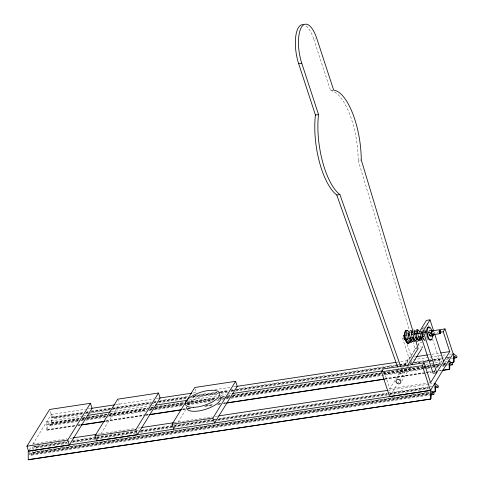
<?xml version="1.0" encoding="UTF-8"?>
<svg xmlns="http://www.w3.org/2000/svg" width="484" height="484" viewBox="0 0 484 484"><rect width="100%" height="100%" fill="white"/><g stroke="black" fill="none" stroke-linecap="round" stroke-linejoin="round"><path stroke-width="0.36" stroke-dasharray="2.42 1.81" d="M421.189 333.682L421.286 332.224M422.121 332.224L422.617 336.67M422.236 337.753L422.665 335.642L422.229 332.569M422.889 338.77L423.518 335.678L423.325 334.335M426.247 337.602L426.489 336.386M28.229 451.161L31.847 453.98L31.714 455.154L29.04 453.696M33.323 450.592L33.456 446.55L71.154 440.839M35.223 446.036L36.258 446.841L36.125 448.009L33.771 446.49M82.703 416.143L46.821 421.564L46.827 430.028L47.371 430.137L47.505 429.496L47.632 424.093L79.352 419.289M46.821 421.564L50.433 424.383L50.306 425.557L47.952 424.032M50.306 411.588L51.231 414.419L51.467 423.058L51.915 422.351L52.042 416.954L83.762 412.144M32.845 444.185L51.231 414.419L54.849 417.244L54.716 418.412L52.363 416.887M29.324 449.89L31.279 446.72M97.393 439.605L99.353 436.435M100.914 433.906L119.3 404.14L117.679 399.179M174.107 428.546L176.454 424.746M178.021 422.217L185.844 409.549M188.578 405.114L194.447 395.616M384.205 371.785L389.759 388.785L402.277 368.524M402.67 367.888L404.231 365.353M404.624 364.724L408.926 357.755L411.152 357.422M397.89 367.773L399.905 373.46L402.234 369.691M404.557 365.922L415.03 348.97L413.07 342.466M397.406 378.355L402.882 369.492M404.449 366.957L417.746 345.425M418.14 344.789L418.92 343.525M399.905 373.46L402.997 372.995L406.1 367.967M406.487 367.344L407.262 366.086M390.394 395.337L397.043 384.574M397.437 383.939L399.004 381.404M399.391 380.775L406.826 368.741M407.213 368.106L408.387 366.206M410.734 362.407L412.301 359.872L446.732 354.669M401.75 381.035L410.353 367.102M422.09 348.099L422.871 346.834M433.876 372.021L435.806 368.905M436.187 368.282L440.041 362.044L442.188 361.717M422.502 328.824L422.925 328.594M422.332 336.797L423.319 336.501L422.768 333.633M423.536 338.709L423.966 338.619L422.605 338.262M423.948 340.27L424.377 340.173M32.646 446.841L32.876 452.655L33.329 451.947L429.574 392.088M422.393 336.634L423.319 336.501M306.051 25.912A27.025 10.182 81.4 0 1 313.765 39.156L315.622 38.877M313.765 39.156L330.566 90.562L333.04 90.187M330.566 90.562A54.051 20.37 81.4 0 1 358.178 160.373L361.27 159.908M420.523 332.617L423.494 332.163M424.238 332.054L425.72 331.83M420.856 333.125L423.796 332.683M424.529 332.569L425.999 332.351M421.739 335.007L424.704 334.559M429.901 333.772L432.127 333.44M432.871 333.325L438.062 332.538M421.963 336.356L423.433 336.132M415.03 348.97L418.122 348.504M414.123 356.974L415.605 356.744M428.219 354.839L431.19 354.391M431.934 354.282L440.095 353.048M51.231 414.419L85.62 409.228M88.336 408.817L92.051 408.254M115.531 404.709L153.658 398.949M156.405 398.532L160.119 397.969M193.279 392.96L197.018 392.397M214.957 389.644L230.662 387.315M233.512 386.843L237.221 386.28M396.638 362.238L409.349 360.32M449.406 354.27L451.632 353.931M86.757 411.696L88.251 411.467M91.24 411.019L111.429 407.97M112.173 407.855L151.05 401.98M154.039 401.526L157.034 401.079M160.023 400.625L187.683 396.444M195.161 395.319L216.844 392.04M220.583 391.477L229.555 390.122M230.299 390.007L234.038 389.445M234.788 389.33L395.531 365.045M396.275 364.936L398.52 364.597M399.27 364.482L407.492 363.242M410.48 362.788L411.975 362.564M412.725 362.449L427.681 360.193M428.425 360.078L450.108 356.799M51.909 417.595L82.564 412.967M85.553 412.513L88.548 412.059M91.537 411.612L112.469 408.448M113.22 408.333L151.347 402.573M154.342 402.119L155.836 401.895M158.825 401.442L187.235 397.152M193.963 396.136L217.141 392.633M220.129 392.185L228.357 390.939M231.346 390.485L233.591 390.146M236.579 389.699L407.038 363.944M410.033 363.496L411.527 363.266M414.516 362.819L429.471 360.556M430.216 360.441L433.21 359.993M433.954 359.878L442.927 358.523M447.416 357.845L449.654 357.507M54.849 417.244L83.26 412.949M86.249 412.501L88.493 412.162M91.482 411.709L112.415 408.544M113.165 408.429L151.292 402.67M154.281 402.222L155.781 401.992M158.77 401.545L187.181 397.249M193.158 396.348L219.331 392.391M220.075 392.282L228.297 391.036M231.292 390.588L233.536 390.249M236.525 389.795L406.983 364.041M409.978 363.593L411.473 363.363M414.461 362.915L429.417 360.653M430.161 360.544L433.156 360.09M433.9 359.975L442.872 358.62M447.355 357.942L449.6 357.603M54.849 417.765L83.26 413.475M86.249 413.021L87.743 412.798M90.732 412.344L111.671 409.18M112.415 409.071L150.548 403.311M153.537 402.857L155.781 402.519M158.77 402.065L187.181 397.775M192.414 396.983L220.075 392.802M220.825 392.693L228.303 391.562M231.292 391.108L235.03 390.546M235.775 390.431L384.556 367.955M389.045 367.277L390.54 367.054M401.006 365.468L402.5 365.245M417.456 362.988L420.445 362.534M424.928 361.857L433.156 360.616M433.9 360.501L441.378 359.37M447.361 358.469L448.856 358.245M54.396 418.472L82.056 414.298M85.051 413.844L88.04 413.39M88.784 413.282L110.467 410.002M111.217 409.894L150.839 403.904M151.589 403.789L155.328 403.226M158.316 402.773L185.977 398.598M191.21 397.806L218.127 393.74M221.121 393.286L227.849 392.27M230.838 391.822L232.332 391.592M235.321 391.139L382.608 368.893M425.224 362.456L428.213 362.002M428.963 361.887L441.674 359.969M446.157 359.291L448.402 358.953M451.39 358.499L452.885 358.275M83.454 416.028L86.442 415.581M111.114 411.848L150.742 405.864M151.486 405.749L153.73 405.411M188.869 400.105L220.274 395.361M221.019 395.246L225.508 394.569M228.496 394.115L231.485 393.667M410.172 366.672L411.666 366.442M425.872 364.301L430.361 363.623M431.105 363.508L442.322 361.814M445.31 361.36L446.805 361.137M51.915 422.351L79.582 418.17M82.57 417.722L87.059 417.045M87.804 416.93L107.242 413.995M110.231 413.542L148.364 407.782M151.353 407.328L155.092 406.766M155.842 406.651L184.253 402.361M187.241 401.908L217.147 397.388M222.38 396.602L226.863 395.924M227.613 395.809L230.602 395.355M233.597 394.908L380.878 372.656M423.494 366.219L430.972 365.087M431.716 364.972L433.96 364.634M434.711 364.525L440.688 363.617M444.427 363.054L445.921 362.831M51.243 422.889L79.648 418.593M82.643 418.14L87.126 417.462M87.876 417.353L108.809 414.189M109.559 414.074L149.931 407.976M150.675 407.867L154.414 407.298M155.164 407.189L184.319 402.779M187.314 402.331L216.469 397.927M221.702 397.134L224.691 396.68M227.686 396.233L229.924 395.894M232.919 395.44L380.2 373.188M383.195 372.734L422.816 366.751M423.567 366.636L425.811 366.297M426.555 366.188L431.044 365.511M431.788 365.396L434.777 364.942M435.527 364.833L440.761 364.041M443.749 363.587L445.994 363.248M51.467 423.058L79.128 418.884M82.117 418.43L86.606 417.752M87.35 417.638L106.789 414.703M109.783 414.25L147.91 408.49M150.899 408.036L154.638 407.474M155.388 407.359L183.799 403.069M186.788 402.615L215.198 398.326M219.682 397.648L224.171 396.971M227.159 396.517L231.648 395.839M232.393 395.724L423.04 366.926M423.79 366.811L426.029 366.473M426.779 366.358L431.268 365.68M432.012 365.571L435.001 365.118M435.751 365.003L440.234 364.325M443.229 363.877L446.218 363.423M82.34 418.835L84.585 418.497M85.335 418.388L106.268 415.224M109.257 414.77L147.39 409.01M150.379 408.556L152.623 408.218M153.368 408.109L184.023 403.474M184.767 403.366L214.672 398.846M220.656 397.939L224.394 397.376M225.145 397.261L229.628 396.584M232.616 396.136L421.77 367.556M422.52 367.447L429.248 366.43M433.731 365.753L440.464 364.736M443.453 364.283L444.947 364.059M47.499 424.74L78.904 419.997M81.893 419.543L84.137 419.204M87.126 418.751L105.814 415.925M108.809 415.478L146.936 409.718M149.925 409.264L152.17 408.926M155.158 408.472L183.569 404.182M186.564 403.729L214.224 399.548M218.707 398.87L230.674 397.068M231.419 396.953L380.95 374.362M383.939 373.914L423.56 367.925M424.311 367.81L440.01 365.438M442.999 364.99L446.738 364.422M447.488 364.313L449.733 363.974M50.433 424.383L78.844 420.094M81.838 419.64L84.077 419.301M87.072 418.848L105.76 416.028M108.749 415.575L146.882 409.815M149.871 409.361L152.115 409.022M155.104 408.575L183.515 404.279M186.503 403.825L214.17 399.651M218.653 398.973L221.648 398.52M222.392 398.405L225.381 397.957M226.131 397.842L230.614 397.164M231.364 397.049L380.89 374.459M383.885 374.011L423.506 368.021M424.256 367.913L439.956 365.541M442.945 365.087L446.684 364.525M50.439 424.91L80.344 420.39M81.088 420.275L83.333 419.937M86.321 419.489L105.76 416.549M108.755 416.101L146.132 410.45M149.126 409.996L153.609 409.319M154.36 409.21L182.77 404.914M187.254 404.237L212.676 400.401M217.909 399.609L219.403 399.385M226.131 398.368L228.375 398.029M231.364 397.576L380.896 374.985M383.885 374.531L423.506 368.548M424.256 368.433L426.501 368.094M427.245 367.985L439.212 366.176M442.201 365.722L444.445 365.384M49.985 425.618L78.396 421.328M81.385 420.874L82.879 420.65M85.868 420.197L105.306 417.256M106.056 417.147L145.684 411.158M148.673 410.71L150.917 410.371M153.906 409.918L182.317 405.628M187.55 404.836L210.728 401.333M216.705 400.431L218.949 400.093M221.938 399.639L223.439 399.415M226.427 398.961L227.922 398.737M230.91 398.284L422.308 369.371M426.791 368.693L429.786 368.239M436.514 367.223L438.758 366.884M442.497 366.321L443.991 366.092M444.736 365.983L448.474 365.414M47.505 429.496L77.41 424.976M78.16 424.861L80.404 424.522M105.821 420.687L145.448 414.697M146.192 414.582L149.187 414.135M182.831 409.053L189.559 408.036M206.009 405.55L213.48 404.418M218.714 403.632L220.958 403.293M223.947 402.839L225.447 402.615M384.689 378.555L423.567 372.68M428.056 372.002L432.539 371.325M433.289 371.21L434.783 370.986M46.827 430.028L75.238 425.738M78.233 425.285L80.471 424.946M105.893 421.104L144.77 415.23M145.515 415.121L148.509 414.667M182.898 409.47L187.387 408.792M188.131 408.684L190.375 408.345M205.331 406.082L212.059 405.066M218.036 404.164L220.281 403.825M223.269 403.372L225.514 403.033M384.762 378.978L425.134 372.88M425.884 372.765L431.117 371.972M439.339 370.732L440.833 370.502M47.051 430.203L74.718 426.023M77.706 425.575L80.695 425.121M106.117 421.28L142.75 415.744M145.738 415.296L147.983 414.957M182.377 409.76L185.366 409.307M188.355 408.853L191.349 408.405M204.805 406.372L212.282 405.241M217.516 404.449L220.504 404.001M223.493 403.547L225.738 403.208M384.986 379.147L425.357 373.049M426.108 372.94L432.835 371.924M433.585 371.809L435.08 371.585M439.563 370.907L441.057 370.677M389.759 388.785L428.352 382.953M429.096 382.844L430.579 382.62M32.64 444.016L67.034 438.825M70.023 438.371L72.267 438.032M97.683 434.19L135.066 428.546M138.055 428.092L140.299 427.753M173.944 422.671L212.071 416.912M215.065 416.458L218.054 416.01M388.519 390.255L428.891 384.157M429.635 384.042L434.868 383.249M71.904 440.724L135.453 431.129M136.198 431.014L138.442 430.675M141.431 430.222L216.197 418.926M219.185 418.478L387.406 393.062M388.156 392.947L432.266 386.286M33.323 447.192L66.967 442.11M72.945 441.208L96.122 437.705M96.873 437.59L140.233 431.038M140.983 430.929L173.133 426.071M173.877 425.956L213.504 419.973M214.249 419.858L215.743 419.634M218.738 419.18L386.952 393.77M389.947 393.317L429.568 387.327M36.258 446.841L66.907 442.207M72.89 441.305L96.068 437.802M96.818 437.693L137.934 431.48M140.929 431.026L173.072 426.168M173.823 426.059L214.194 419.955M214.944 419.846L217.183 419.507M217.933 419.392L386.897 393.867M389.892 393.413L428.019 387.654M36.258 447.361L66.913 442.733M72.89 441.825L96.068 438.329M96.818 438.214L135.695 432.339M140.178 431.661L173.072 426.694M173.823 426.579L212.7 420.705M217.933 419.918L389.142 394.049M389.892 393.94L428.019 388.18M35.804 448.069L67.954 443.217M71.692 442.648L94.87 439.151M95.614 439.036L135.242 433.047M140.475 432.26L171.874 427.517M172.625 427.402L212.996 421.304M217.479 420.626L387.944 394.871M388.688 394.762L429.06 388.658M32.652 452.486L429.647 392.506M32.876 452.655L429.871 392.681M29.361 453.629L429.35 393.202M28.907 454.337L429.647 393.794M31.847 453.98L429.586 393.891M31.847 454.506L429.592 394.418M31.393 455.214L429.883 395.011M422.871 339.157L423.954 339.441M421.733 329.664L422.018 329.991M422.181 337.16L422.949 338.461M425.164 329.876L425.799 331.11M424.771 330.391L425.763 332.308M424.607 330.439L425.454 332.078L425.89 335.158M424.105 331.268L424.637 332.29M400.988 367.308L402.997 372.995M433.997 332.06L434.469 333.494M427.366 323.264L428.304 326.137M428.54 326.857L429.477 329.725M432.527 339.066L440.041 362.044M407.207 344.287L411.376 357.041M402.44 337.923L408.926 357.755M195.246 388.906L196.407 392.451M358.178 160.373L409.149 329.459M422.26 333.44L422.883 336.695M421.413 332.804L421.812 335.612M433.21 333.137L433.24 333.567M430.506 333.549L430.53 333.978M187.707 404.727A18.017 6.776 -18.1 0 1 202.754 396.015A18.017 6.776 -18.1 0 1 219.083 395.24M425.188 340.415A6.619 2.493 81.4 0 1 422.592 333.857M423.246 328.346A6.619 2.493 81.4 0 1 424.426 327.632M427.469 339.03A6.619 2.493 81.4 0 1 427.051 340.004M425.261 340.815A6.619 2.493 81.4 0 1 423.246 338.673M422.689 337.263A6.619 2.493 81.4 0 1 421.885 332.266M422.217 329.416A6.619 2.493 81.4 0 1 423.179 327.862M427.112 337.814A6.619 2.493 81.4 0 1 426.858 339.121M424.643 332.569A1.803 0.678 81.4 0 1 425.666 333.397A1.803 0.678 81.4 0 1 425.654 335.781M424.734 332.792A1.803 0.678 81.4 0 1 425.055 333.488M430.482 333.125A1.803 0.678 81.4 0 1 430.579 334.051M422.895 346.629A2.547 2.16 31.7 0 1 419.598 346.435A2.547 2.16 31.7 0 1 419.029 343.368A2.547 2.16 31.7 0 1 422.223 343.023"/><path stroke-width="0.73" d="M409.258 339.877L409.373 338.092M410.807 338.891L410.668 340.669L409.682 342.267M413.209 340.04L413.663 337.826M416.367 339.822L416.881 337.3M419.622 339.308L420.13 336.804M408.768 342.478L407.359 341.94L406.155 339.605L406.391 338.661L407.395 338.733M406.778 331.443L406.379 332.889L406.62 335.95M433.737 333.942L433.162 335.89L430.457 336.301L429.278 335.412L428.679 332.581L429.248 330.632L431.958 330.221L433.132 331.104M433.162 335.89L431.988 335.007L431.383 332.169L431.958 330.221M433.15 334.293C432 335.908 431.123 330.626 432.726 331.649M26.922 446.194L49.61 409.464L90.429 403.299L92.051 408.254L69.363 444.99L28.544 451.155L26.922 446.194L67.742 440.029L90.429 403.299M94.991 435.915L117.679 399.179L158.498 393.014L160.119 397.969L137.432 434.705L96.612 440.87L94.991 435.915L135.81 429.744L158.498 393.014M173.714 429.181L172.098 424.226L194.786 387.49L235.599 381.325L237.221 386.28L214.533 423.016L212.912 418.055L235.599 381.325M405.205 340.131L404.067 338.564L403.747 335.666L404.564 334.341M381.507 371.815L383.28 368.947L424.099 362.782L430.579 382.62L449.745 351.59L443.259 331.758L445.014 328.914L453.121 353.707L430.433 390.443L389.614 396.608L381.507 371.815L422.326 365.644L424.099 362.782M430.004 319.851L423.076 331.074L436.689 372.728L433.107 373.267L419.495 331.613L426.428 320.39L430.004 319.851L433.761 331.34M407.655 365.456L418.122 348.504L415.726 340.554M411.92 364.567L421.697 348.734M407.383 339.072L406.185 339.629M411.715 339.484L410.529 340.76L411.376 340.682L409.567 340.204M412.362 341.184L411.594 342.019L410.747 342.103M414.129 339.901L414.927 339.036M417.311 339.453L418.115 338.582M419.12 339.853L417.789 341.256L415.466 340.742M421.51 337.899L420.366 339.133L420.802 339.102L419.434 338.739L419.737 339C418.109 336.543 417.214 333.246 418.001 330.354L417.432 331.141M411.158 332.018L411.509 331.667L411.188 332.841L411.219 332.46L412.168 338.044L413.366 340.077L413.148 339.756L414.528 340.125L414.092 340.07M414.31 331.594L414.685 331.28L414.364 332.435L414.437 332.048L415.369 337.529L416.549 339.526L416.294 339.23L417.662 339.593L417.232 339.58M414.842 341.474L412.162 341.19C410.16 338.298 408.901 334.323 410.015 330.856L410.365 330.505L411.333 330.693L412.229 331.292L412.761 332.502M456.624 357.706L457.077 356.478L453.46 353.653L453.696 362.292L454.149 361.584L454.276 356.188L456.624 357.706L453.635 358.16M452.213 364.851L452.667 363.617L449.049 360.798L449.285 369.437L449.739 368.729L449.866 363.327L452.213 364.851L449.225 365.305M430.633 394.902L433.942 394.387L434.075 393.214L430.457 390.394L28.229 451.161L28.241 459.625L28.78 459.739M438.032 387.303L438.486 386.075L434.868 383.249L435.104 391.889L435.558 391.181L435.685 385.784L438.032 387.303L435.043 387.757M28.459 459.8L430.693 399.034L431.147 398.326L431.274 392.929L433.622 394.448M397.642 367.06L336.785 195.004A54.051 20.37 81.4 0 1 315.441 115.047L298.64 63.646L301.738 63.18L318.539 114.581A54.051 20.37 81.4 0 0 339.883 194.538L400.734 366.594M315.441 115.047L318.539 114.581M336.785 195.004L339.883 194.538M419.495 331.613L423.076 331.074M413.844 333.621L415.332 333.397M433.144 330.705L445.014 328.914M403.747 335.666L405.223 335.442M407.643 335.122L409.845 334.789M411.315 334.565L412.785 334.347M414.25 334.123L420.124 333.234M428.679 332.581L431.383 332.169M440.295 332.206L443.259 331.758M404.067 338.564L405.538 338.34M408.75 338.352L413.887 337.578M415.357 337.354L416.827 337.13M418.291 336.912L420.493 336.58M432.744 334.728L440.029 333.627M429.278 335.412L431.988 335.007M416.349 356.635L427.481 354.954M440.839 352.933L449.745 351.59M91.603 408.321L114.781 404.824M159.641 398.042L191.785 393.189M236.646 386.407L395.894 362.353M87.193 415.466L110.37 411.963M155.225 405.187L187.375 400.329M232.235 393.553L382.511 370.853M450.483 362.57L453.472 362.123M451.451 362.631L453.696 362.292M81.221 424.831L105.143 421.219M150.004 414.443L181.403 409.7M227.008 402.809L384.012 379.087M442.328 370.278L449.061 369.262M81.445 425.006L103.872 421.618M149.477 414.727L180.883 409.984M226.488 403.093L384.236 379.262M441.807 370.569L449.285 369.437M73.011 437.917L96.189 434.42M141.794 427.529L173.193 422.786M218.804 415.895L387.769 390.37M172.098 424.226L212.912 418.055M431.891 392.167L434.88 391.719M432.115 392.342L435.104 391.889M28.241 459.625L430.693 399.034M421.098 340.73C416.143 340.675 415.55 333.349 416.585 329.719L417.474 329.477L418.739 330.409M413.663 329.955L415.472 330.856L415.998 332.06M411.194 342.218L408.895 341.613L407.455 339.175M414.516 332.066L414.147 331.794L415.036 333.821M417.329 331.268L417.65 331.57M420.293 337.179L421.703 339.568M415.205 340.446L413.832 338.11L412.804 332.145M407.927 332.962L408.907 334.868M417.631 331.951L418.23 333.319M411.237 333.004L411.757 334.135M429.381 334.232L429.52 334.589M434.699 334.214L443.622 361.506M422.326 365.644L430.433 390.443M135.81 429.744L137.432 434.705M67.742 440.029L69.363 444.99M413.112 331.885L361.27 159.908A54.051 20.37 81.4 0 0 333.664 90.091L316.863 38.69A27.025 10.182 81.4 0 0 301.52 27.134A27.025 10.182 81.4 0 0 301.738 63.18M408.938 338.582L407.958 332.865M430.457 390.394L430.47 398.858M220.662 396.535A18.017 6.776 -18.1 0 1 205.506 409.361A18.017 6.776 -18.1 0 1 186.606 407.292M440.5 332.859A1.688 0.635 81.4 0 1 439.411 332.847A1.688 0.635 81.4 0 1 439.545 330.294A1.688 0.635 81.4 0 1 440.519 332.466M432.508 335.466A6.619 2.493 81.4 0 1 429.199 338.975A6.619 2.493 81.4 0 1 427.535 328.612A6.619 2.493 81.4 0 1 431.704 330.469M431.147 339.387A6.619 2.493 81.4 0 1 426.803 334.099A6.619 2.493 81.4 0 1 429.205 327.317M407.34 337.977A1.803 0.678 81.4 0 1 407.008 336.683M409.609 342.636A6.619 2.493 81.4 0 1 406.028 340.306A6.619 2.493 81.4 0 1 405.507 331.594A6.619 2.493 81.4 0 1 409.004 332.405M408.46 343.307A6.619 2.493 81.4 0 1 404.539 336.586A6.619 2.493 81.4 0 1 407.056 330.663M430.034 335.243A1.803 0.678 81.4 0 1 429.846 335.152M429.483 334.632A1.803 0.678 81.4 0 1 429.338 334.244M298.64 63.646A27.025 10.182 81.4 0 1 303.25 24.666M193.412 407.334A18.017 6.776 -18.1 0 0 219.797 394.285A18.017 6.776 -18.1 0 0 194.447 394.799A18.017 6.776 -18.1 0 0 193.412 407.334M439.502 331.098A1.531 0.575 81.4 0 0 440.265 333.434A1.531 0.575 81.4 0 0 440.531 331.225A1.531 0.575 81.4 0 0 439.502 331.098M396.069 381.949A2.547 2.16 31.7 0 0 400.207 383.364A2.547 2.16 31.7 0 0 398.937 379.474A2.547 2.16 31.7 0 0 396.069 381.949"/></g></svg>
